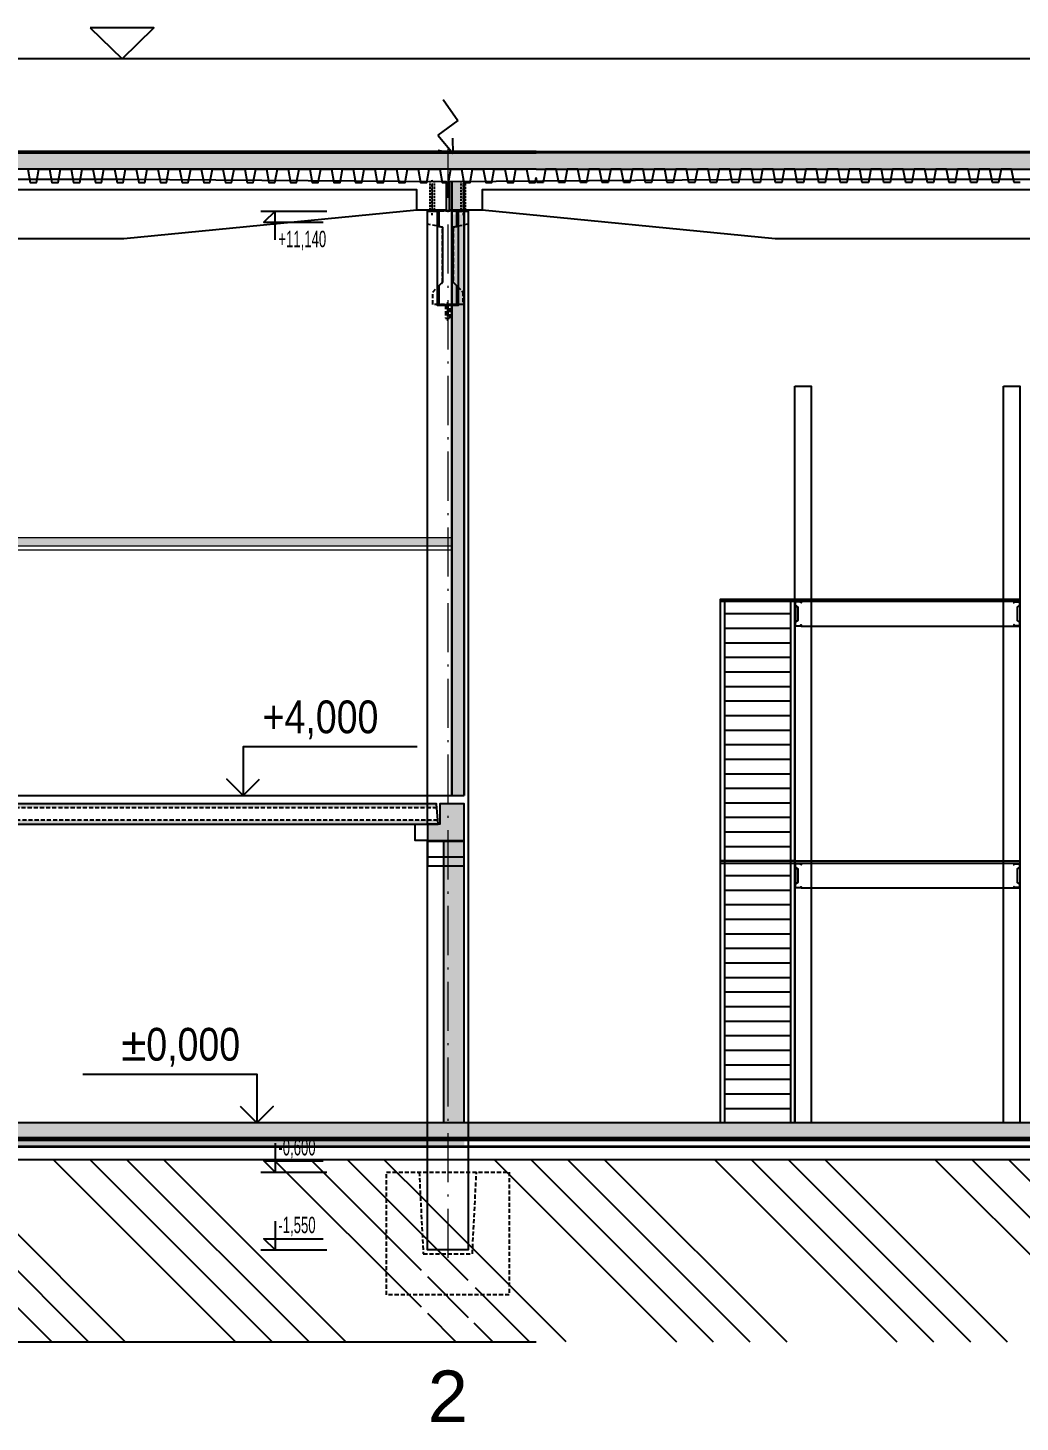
# Model space of a CAD drawing. Header units: millimetres. Extents: x 325046 to 1268204, y 1875583 to 2761998.
# Drawn here: x 712946 to 725072, y 2379868 to 2396900 of the extents above; entities that cross this region are included whole.
import ezdxf
from ezdxf.enums import TextEntityAlignment as Align

# ---------------------------------------------------------------- set-up
doc = ezdxf.new("R2010")
doc.units = ezdxf.units.MM
doc.header["$LTSCALE"] = 100
for name, pattern in [('ACAD_ISO10W100', [18.5, 12, -3, 0.5, -3]), ('DASHDOT', [1, 0.5, -0.25, 0, -0.25]), ('DASHED', [0.75, 0.5, -0.25])]:
    doc.linetypes.add(name, pattern=pattern)
for name, color, linetype in [('005', 9, 'Continuous'), ('025', 1, 'Continuous'), ('030', 7, 'Continuous'), ('035', 7, 'Continuous'), ('050', 4, 'Continuous'), ('A_KOTY_výškové', 2, 'Continuous'), ('DEHA', 2, 'Continuous'), ('KOTY', 2, 'Continuous'), ('kóty 100', 5, 'Continuous'), ('PŘÍČKY - ZDĚNÉ', 4, 'Continuous'), ('Sloupy', 7, 'Continuous'), ('ŠRAF-TERÉN', 34, 'Continuous'), ('ŽB - MONOLIT', 4, 'Continuous'), ('ŽB - PREFA', 3, 'Continuous')]:
    doc.layers.add(name, color=color, linetype=linetype)
for name, color, linetype, lineweight, true_color in [('IZOLACE - H', 7, 'Continuous', 9, 0x525252), ('PODHLEDY', 7, 'Continuous', 18, 0x1d8172), ('PŘÍČKY - SDK', 7, 'Continuous', 30, 0x6a1174), ('TRAPÉZ -  KRYTINA', 7, 'Continuous', 25, 0x005875)]:
    doc.layers.add(name, color=color, linetype=linetype, lineweight=lineweight, true_color=true_color)
for name, color, linetype, true_color in [('Izolace tepelná', 7, 'Continuous', 0xfdf0ce), ('OCEL', 7, 'Continuous', 0x025574), ('Popis OS', 7, 'Continuous', 0xbd0a5d), ('Příprava na dock', 7, 'Continuous', 0x616161), ('VÝŠKOVÉ KOTY', 7, 'Continuous', 0xf90b4b), ('ŠRAF - SDK', 7, 'Continuous', 0xfbe0ee), ('ŽB - Šraf-monol', 7, 'Continuous', 0x6bc2a4)]:
    doc.layers.add(name, color=color, linetype=linetype, true_color=true_color)
for name, color, linetype, lineweight in [('Objekty - osy', 5, 'ACAD_ISO10W100', 20), ('ŠRAF-YTONG', 54, 'Continuous', 9), ('ŽB - Šraf-prefa', 253, 'Continuous', 13)]:
    doc.layers.add(name, color=color, linetype=linetype, lineweight=lineweight)
doc.styles.add('ARIAL NARROW', font='ARIALN.TTF')
doc.styles.add('ARIL-TENKÝ', font='arial.ttf')

# ---------------------------------------------------------------- blocks, each defined once
blk = doc.blocks.new('L1_PO')
at = {"layer": '005', "linetype": 'DASHDOT', "ltscale": 0.5}
for points in [[(2900232, -5311663), (2900232, -5311223)], [(2911852, -5311663), (2911852, -5311223)]]:
    blk.add_lwpolyline(points, dxfattribs=at)
at = {"layer": '030'}
blk.add_lwpolyline([(2904042, -5311223), (2908042, -5311223), (2912022, -5311253), (2912022, -5311603), (2911622, -5311603), (2908042, -5311953), (2904042, -5311953), (2900462, -5311603), (2900062, -5311603), (2900062, -5311253)], close=True, dxfattribs=at)
blk.add_lwpolyline([(2911622, -5311603), (2911622, -5311353), (2900462, -5311353), (2900462, -5311603)], dxfattribs=at)
blk.add_lwpolyline([(2911622, -5311603), (2911622, -5311353), (2900462, -5311353), (2900462, -5311603)], dxfattribs=at)
at = {"layer": '035', "linetype": 'DASHED', "ltscale": 0.5}
for points in [[(2900207, -5311603), (2900207, -5311252)], [(2900257, -5311603), (2900257, -5311252)], [(2911827, -5311603), (2911827, -5311252)], [(2911877, -5311603), (2911877, -5311252)]]:
    blk.add_lwpolyline(points, dxfattribs=at)
blk = doc.blocks.new('HLAVIVE 5 PO')
at = {"layer": 'Příprava na dock', "linetype": 'DASHED'}
blk.add_lwpolyline([(2345597, -5228059), (2345597, -5226559), (2347097, -5226559), (2347097, -5228059)], close=True, dxfattribs=at)
blk.add_lwpolyline([(2345997, -5226559), (2346047, -5227559), (2346647, -5227559), (2346697, -5226559)], dxfattribs=at)
blk = doc.blocks.new('HROMOSVOD')
at = {"layer": 'Sloupy'}
for p, q in [((-215544, -3763603), (-215365, -3763858)), ((-215365, -3763858), (-215611, -3764037)), ((-215611, -3764037), (-215422, -3764264)), ((-215422, -3764264), (-215425, -3764077)), ((-215422, -3764264), (-215605, -3764227))]:
    blk.add_line(p, q, dxfattribs=at)
blk = doc.blocks.new('L2.1_PO')
at = {"layer": '005', "linetype": 'DASHDOT', "ltscale": 0.5}
for points in [[(1110094, -5375264), (1110094, -5374824)], [(1121674, -5375264), (1121674, -5374824)]]:
    blk.add_lwpolyline(points, dxfattribs=at)
at = {"layer": '025', "linetype": 'DASHED', "ltscale": 0.5}
blk.add_lwpolyline([(1111514, -5374842), (1111414, -5374843), (1111414, -5374893), (1111514, -5374892)], close=True, dxfattribs=at)
at = {"layer": '030'}
blk.add_lwpolyline([(1113904, -5374824), (1117904, -5374824), (1121844, -5374854), (1121844, -5375204), (1121484, -5375204), (1117904, -5375554), (1113904, -5375554), (1110324, -5375204), (1109964, -5375204), (1109964, -5374854)], close=True, dxfattribs=at)
blk.add_lwpolyline([(1121484, -5375204), (1121484, -5374954), (1110324, -5374954), (1110324, -5375204)], dxfattribs=at)
blk.add_lwpolyline([(1121484, -5375204), (1121484, -5374954), (1110324, -5374954), (1110324, -5375204)], dxfattribs=at)
at = {"layer": '035', "linetype": 'DASHED', "ltscale": 0.5}
for points in [[(1110069, -5375204), (1110069, -5374853)], [(1110119, -5375204), (1110119, -5374853)], [(1121649, -5375204), (1121649, -5374853)], [(1121699, -5375204), (1121699, -5374853)]]:
    blk.add_lwpolyline(points, dxfattribs=at)
at = {"layer": 'DEHA', "color": 3, "linetype": 'DASHDOT'}
blk.add_lwpolyline([(1111464, -5374743), (1111464, -5374943)], dxfattribs=at)

msp = doc.modelspace()

# ---------------------------------------------------------------- hatches: boundary and pattern name
at = {"layer": 'Izolace tepelná'}
h = msp.add_hatch(color=256, dxfattribs=at)
h.dxf.hatch_style = 1
h.paths.add_polyline_path([(718078.7, 2395373.1), (719157.2, 2395373.1), (719157.2, 2395173.1), (718078.7, 2395173.1)])
h.paths.add_polyline_path([(712078.7, 2395373.1), (718078.7, 2395373.1), (718078.7, 2395173.1), (712078.7, 2395173.1)])
h.paths.add_polyline_path([(706078.7, 2395373.1), (712078.7, 2395373.1), (712078.7, 2395173.1), (712020.9, 2395173.1), (706078.7, 2395173.1)])
h.paths.add_polyline_path([(705803.7, 2395373.1), (706078.7, 2395373.1), (706078.7, 2395173.1), (705803.7, 2395173.1)])
h = msp.add_hatch(color=256, dxfattribs=at)
h.dxf.hatch_style = 1
h.paths.add_polyline_path([(720235.7, 2395373.1), (719157.2, 2395373.1), (719157.2, 2395173.1), (720235.7, 2395173.1)])
h.paths.add_polyline_path([(726235.7, 2395373.1), (720235.7, 2395373.1), (720235.7, 2395173.1), (726235.7, 2395173.1)])
h.paths.add_polyline_path([(732235.7, 2395373.1), (726235.7, 2395373.1), (726235.7, 2395173.1), (726293.5, 2395173.1), (732235.7, 2395173.1)])
h.paths.add_polyline_path([(732510.7, 2395373.1), (732235.7, 2395373.1), (732235.7, 2395173.1), (732510.7, 2395173.1)])
h = msp.add_hatch(color=256, dxfattribs=at)
h.dxf.hatch_style = 1
h.paths.add_polyline_path([(706303.7, 2390673.1), (711878.7, 2390673.1), (711878.7, 2390573.1), (706303.7, 2390573.1)])
h.paths.add_polyline_path([(711878.7, 2390673.1), (712078.7, 2390673.1), (712078.7, 2390573.1), (711878.7, 2390573.1)])
h.paths.add_polyline_path([(706078.7, 2390673.1), (706303.7, 2390673.1), (706303.7, 2390573.1), (706078.7, 2390573.1)])
h.paths.add_polyline_path([(705803.7, 2390673.1), (706078.7, 2390673.1), (706078.7, 2390573.1), (705803.7, 2390573.1)])
h.paths.add_polyline_path([(712078.7, 2390673.1), (718128.7, 2390673.1), (718128.7, 2390573.1), (712078.7, 2390573.1)])
h = msp.add_hatch(color=256, dxfattribs=at)
h.dxf.hatch_style = 1
h.paths.add_polyline_path([(718278.7, 2383233.1), (718278.7, 2383313.1), (705803.7, 2383313.1), (705803.7, 2383233.1)])
at = {"layer": 'ŠRAF - SDK'}
h = msp.add_hatch(color=256, dxfattribs=at)
h.dxf.hatch_style = 1
h.paths.add_polyline_path([(718278.7, 2394623.1), (718128.7, 2394623.1), (718128.7, 2390573.1), (718278.7, 2390573.1)])
h.paths.add_polyline_path([(718128.7, 2390523.1), (718128.7, 2387523.1), (718278.7, 2387523.1), (718277.3, 2390523.1)])
h.paths.add_polyline_path([(718278.7, 2390573.1), (718128.7, 2390573.1), (718128.7, 2390523.1), (718278.7, 2390523.1)])
h.paths.add_polyline_path([(718278.7, 2395013.1), (718253.7, 2395013.1), (718253.7, 2394633.1), (718278.7, 2394633.1)])
h.paths.add_polyline_path([(718253.7, 2395013.1), (718228.7, 2395013.1), (718228.7, 2394633.1), (718253.7, 2394633.1)])
h.paths.add_polyline_path([(718228.7, 2395013.1), (718203.7, 2395013.1), (718203.7, 2394633.1), (718228.7, 2394633.1)])
h.paths.add_polyline_path([(718203.7, 2395013.1), (718128.7, 2395013.1), (718128.7, 2394633.1), (718203.7, 2394633.1)])
at = {"layer": 'ŠRAF-TERÉN'}
h = msp.add_hatch(dxfattribs=at)
h.set_pattern_fill('ANSI34', color=256, scale=100, angle=90, style=0)
h.set_pattern_definition([(135, (-468487, -136844.4), (-1347.0384, -1347.0384), []), (135, (-468487, -136395.4), (-1347.0384, -1347.0384), []), (135, (-468487, -135946.3), (-1347.0384, -1347.0384), []), (135, (-468487, -135497.3), (-1347.0384, -1347.0384), [])])
h.paths.add_polyline_path([(706303.7, 2383073.1), (711878.7, 2383073.1), (711878.7, 2381723.1), (711328.7, 2381723.1), (711328.7, 2380848.7), (706803.7, 2380848.7), (706803.7, 2381723.1), (706303.7, 2381723.1)])
h.paths.add_polyline_path([(700798.2, 2382764.2), (704598.7, 2382923.1), (705312.2, 2382923.1), (705466.2, 2382724.7), (705803.7, 2382724.7), (705803.7, 2381723.1), (705303.7, 2381723.1), (705303.7, 2380848.7), (700798.2, 2380848.7)])
h.paths.add_polyline_path([(717828.7, 2383073.1), (717828.7, 2381723.1), (717328.7, 2381723.1), (717328.7, 2380848.7), (712828.7, 2380848.7), (712828.7, 2381723.1), (712278.7, 2381723.1), (712278.7, 2381763.1), (712278.7, 2381763.1), (712278.7, 2381883.1), (712278.7, 2383073.1)])
h.paths.add_polyline_path([(718078.7, 2383073.1), (718078.7, 2381723.1), (717828.7, 2381723.1), (717828.7, 2381763.1), (717838.7, 2381763.1), (717838.7, 2381883.1), (717837.8, 2383073.1)])
h.paths.add_polyline_path([(718078.7, 2383073.1), (718328.7, 2383073.1), (718328.7, 2381883.1), (718318.7, 2381883.1), (718318.7, 2381763.1), (718319.1, 2381723.1), (718078.7, 2381723.1)])
h.paths.add_polyline_path([(1017133.1, 2383073.1), (1017036.8, 2380848.7), (718828.7, 2380848.7), (718828.7, 2381723.1), (718328.7, 2381723.1), (718328.7, 2381763.1), (718328.7, 2381763.1), (718328.7, 2381883.1), (718328.7, 2383073.1)])
h.paths.add_polyline_path([(718428.7, 2381723.1), (718828.7, 2381723.1), (718828.7, 2380848.7), (718384.9, 2380848.7)], flags=17)
h.paths.add_polyline_path([(718078.7, 2381723.1), (718328.7, 2381723.1), (718328.7, 2380848.7), (718078.7, 2380848.7)])
h.paths.add_polyline_path([(717828.7, 2381723.1), (718078.7, 2381723.1), (718078.7, 2380848.7), (717828.7, 2380848.7)])
h.paths.add_polyline_path([(717328.7, 2381723.1), (717728.7, 2381723.1), (717772.4, 2380848.7), (717328.7, 2380848.7)], flags=17)
h.paths.add_polyline_path([(712378.7, 2381723.1), (712828.7, 2381723.1), (712828.7, 2380848.7), (712334.9, 2380848.7)], flags=17)
h.paths.add_polyline_path([(712078.7, 2381723.1), (712278.7, 2381723.1), (712278.7, 2380848.7), (712078.7, 2380848.7)])
h.paths.add_polyline_path([(711878.7, 2381723.1), (712078.7, 2381723.1), (712078.7, 2380848.7), (711878.7, 2380848.7)])
h.paths.add_polyline_path([(711328.7, 2381723.1), (711778.7, 2381723.1), (711822.4, 2380848.7), (711328.7, 2380848.7)], flags=17)
h.paths.add_polyline_path([(706403.7, 2381723.1), (706803.7, 2381723.1), (706803.7, 2380848.7), (706359.9, 2380848.7)], flags=17)
h.paths.add_polyline_path([(706078.7, 2381723.1), (706303.7, 2381723.1), (706303.7, 2380848.7), (706078.7, 2380848.7)])
h.paths.add_polyline_path([(705803.7, 2381723.1), (706078.7, 2381723.1), (706078.7, 2380848.7), (705803.7, 2380848.7)])
h.paths.add_polyline_path([(705303.7, 2381723.1), (705703.7, 2381723.1), (705747.4, 2380848.7), (705303.7, 2380848.7)], flags=17)
at = {"layer": 'ŠRAF-YTONG', "linetype": 'ByBlock', "ltscale": 100, "true_color": 0x919191}
h = msp.add_hatch(color=252, dxfattribs=at)
h.dxf.hatch_style = 1
h.paths.add_polyline_path([(718278.7, 2386663.1), (718078.7, 2386663.1), (718078.7, 2383523.1), (718278.7, 2383523.1)])
h.paths.add_polyline_path([(718278.7, 2386963.1), (718078.7, 2386963.1), (718078.7, 2386773.1), (718278.7, 2386773.1)])
h.paths.add_polyline_path([(718278.7, 2386773.1), (718078.7, 2386773.1), (718078.7, 2386663.1), (718278.7, 2386663.1)])
h.paths.add_polyline_path([(718078.7, 2386963.1), (718028.7, 2386963.1), (718028.7, 2386773.1), (718078.7, 2386773.1)])
h.paths.add_polyline_path([(718078.7, 2386773.1), (718028.7, 2386773.1), (718028.7, 2386663.1), (718078.7, 2386663.1)])
h.paths.add_polyline_path([(718078.7, 2386663.1), (718028.7, 2386663.1), (718028.7, 2383523.1), (718078.7, 2383523.1)])
at = {"layer": 'ŽB - Šraf-monol'}
msp.add_hatch(color=256, dxfattribs=at).paths.add_polyline_path([(1018353.7, 2383523.1), (1018353.7, 2383343.1), (705803.7, 2383343.1), (705803.7, 2383523.1)])
at = {"layer": 'ŽB - Šraf-prefa', "linetype": 'ByBlock', "ltscale": 100}
h = msp.add_hatch(color=256, dxfattribs=at)
h.paths.add_polyline_path([(706103.7, 2387423.1), (705803.7, 2387423.1), (705803.7, 2386973.1), (706253.7, 2386973.1), (706253.7, 2387173.1), (706123.7, 2387173.1), (706103.7, 2387173.1)])
h.paths.add_polyline_path([(712428.7, 2387173.1), (712278.7, 2387173.1), (712278.7, 2387423.1), (711878.7, 2387423.1), (711878.7, 2387173.1), (711728.7, 2387173.1), (711728.7, 2386973.1), (712428.7, 2386973.1)])
h.paths.add_polyline_path([(718278.7, 2387423.1), (717978.7, 2387423.1), (717978.7, 2387173.1), (717828.7, 2387173.1), (717828.7, 2386973.1), (718278.7, 2386973.1)])
h.paths.add_polyline_path([(717938.7, 2387423.1), (712318.7, 2387423.1), (712314.7, 2387373.1), (717942.7, 2387373.1)])
h.paths.add_polyline_path([(717954.7, 2387223.1), (712302.7, 2387223.1), (712298.7, 2387173.1), (717958.7, 2387173.1)])
h.paths.add_polyline_path([(711838.7, 2387423.1), (706143.7, 2387423.1), (706139.7, 2387373.1), (711842.7, 2387373.1)])
h.paths.add_polyline_path([(711854.7, 2387223.1), (706127.7, 2387223.1), (706123.7, 2387173.1), (711858.7, 2387173.1)])

# ---------------------------------------------------------------- linework, layer by layer
at = {"ltscale": 0.1}
for p, q in [((721464.7, 2388678.6), (722264.7, 2388678.6)), ((721464.7, 2385478.6), (722264.7, 2385478.6))]:
    msp.add_line(p, q, dxfattribs=at)
at = {"layer": '005', "linetype": 'DASHDOT', "ltscale": 0.5}
msp.add_lwpolyline([(718078.7, 2393323.1), (718078.7, 2393573.1)], dxfattribs=at)
at = {"layer": '005', "linetype": 'DASHED'}
for points in [[(717943.7, 2387373.1), (712313.7, 2387373.1)], [(717953.7, 2387223.1), (712303.7, 2387223.1)]]:
    msp.add_lwpolyline(points, dxfattribs=at)
at = {"layer": '025', "linetype": 'DASHED'}
for points, const_width in [([(717888.7, 2394663.1), (717888.7, 2395003.1)], 20), ([(718268.7, 2394663.1), (718268.7, 2395003.1)], 20), ([(718078.7, 2393373.1), (718078.7, 2393523.1)], 25)]:
    msp.add_lwpolyline(points, dxfattribs=dict(at, const_width=const_width))
at = {"layer": '035', "ltscale": 0.5}
for points in [[(717828.7, 2394663.1), (717948.7, 2394663.1), (717948.7, 2393513.1), (718208.7, 2393513.1), (718208.7, 2394663.1), (718328.7, 2394663.1), (718328.7, 2381973.1), (717828.7, 2381973.1), (717828.7, 2386973.1), (717678.7, 2386973.1), (717678.7, 2387173.1), (717828.7, 2387173.1)], [(718278.7, 2386963.1), (717828.7, 2386963.1), (717828.7, 2386663.1), (718278.7, 2386663.1)]]:
    msp.add_lwpolyline(points, close=True, dxfattribs=at)
at = {"layer": '035', "linetype": 'DASHED'}
msp.add_lwpolyline([(717828.7, 2394663.7), (718328.7, 2394663.7), (718328.7, 2394503.8), (718143.7, 2394464.8), (718143.7, 2393793.1), (718263.7, 2393673.1), (718263.7, 2393523.1), (717893.7, 2393523.1), (717893.7, 2393673.1), (718013.7, 2393793.1), (718013.7, 2394464.8), (717828.7, 2394503.8), (717828.7, 2394663.7)], dxfattribs=at)
msp.add_lwpolyline([(718048.7, 2393513.1), (718048.7, 2393353.1), (718108.7, 2393353.1), (718108.7, 2393513.1)], close=True, dxfattribs=at)
at = {"layer": '035', "ltscale": 0.5}
msp.add_lwpolyline([(717828.7, 2386773.1), (718278.7, 2386773.1)], dxfattribs=at)
at = {"layer": '050'}
msp.add_lwpolyline([(717968.7, 2394663.7), (717968.7, 2394474.3), (718013.7, 2394464.8), (718013.7, 2393793.1), (717968.7, 2393748.1), (717968.7, 2393523.1), (718188.7, 2393523.1), (718188.7, 2393748.1), (718143.7, 2393793.1), (718143.7, 2394464.8), (718188.7, 2394474.3), (718188.7, 2394663.7)], close=True, dxfattribs=at)
at = {"layer": 'A_KOTY_výškové', "color": 20, "true_color": 0xff3838}
msp.add_lwpolyline([(713706.4, 2396900.5), (714096.9, 2396523.1), (714487.4, 2396900.5), (713706.4, 2396900.5)], dxfattribs=at)
at = {"layer": 'IZOLACE - H', "linetype": 'ByBlock', "ltscale": 1000}
for q in [(705803.7, 2395393.1), (732510.7, 2395393.1)]:
    msp.add_line((719157.2, 2395393.1), q, dxfattribs=at)
at = {"layer": 'IZOLACE - H', "linetype": 'DASHED', "ltscale": 10, "const_width": 20}
for points in [[(719157.2, 2395383.1), (705803.7, 2395383.1)], [(719157.2, 2395383.1), (732510.7, 2395383.1)]]:
    msp.add_lwpolyline(points, dxfattribs=at)
at = {"layer": 'IZOLACE - H', "linetype": 'DASHED', "ltscale": 5, "const_width": 20, "flags": 128}
msp.add_lwpolyline([(705803.7, 2383323.1), (1018353.7, 2383323.1)], dxfattribs=at)
at = {"layer": 'IZOLACE - H', "linetype": 'ByBlock', "ltscale": 1000, "flags": 128}
for points in [[(705803.7, 2383333.1), (1018189, 2383333.1)], [(705803.7, 2383313.1), (1018353.7, 2383313.1)]]:
    msp.add_lwpolyline(points, dxfattribs=at)
at = {"layer": 'Izolace tepelná'}
for points in [[(705803.7, 2395173.1), (705803.7, 2395373.1), (719157.2, 2395373.1)], [(732510.7, 2395173.1), (732510.7, 2395373.1), (719157.2, 2395373.1)], [(719157.2, 2395173.1), (705803.7, 2395173.1)], [(719157.2, 2395173.1), (732510.7, 2395173.1)], [(1018353.7, 2383233.1), (705803.7, 2383233.1), (705803.7, 2383313.1)], [(705803.7, 2383313.1), (1018353.7, 2383313.1)]]:
    msp.add_lwpolyline(points, dxfattribs=at)
at = {"layer": 'KOTY'}
for p, q in [((715791.8, 2394663.1), (716601.3, 2394663.1)), ((715791.8, 2382923.1), (716601.3, 2382923.1)), ((715791.8, 2381973.1), (716601.3, 2381973.1))]:
    msp.add_line(p, q, dxfattribs=at)
at = {"layer": 'KOTY', "flags": 128}
for points in [[(715966.5, 2394312.2), (715966.5, 2394663.1), (715831.5, 2394528.1), (716556.5, 2394528.1)], [(715966.5, 2383274), (715966.5, 2382923.1), (715831.5, 2383058.1), (716556.5, 2383058.1)], [(715966.5, 2382324), (715966.5, 2381973.1), (715831.5, 2382108.1), (716556.5, 2382108.1)]]:
    msp.add_lwpolyline(points, dxfattribs=at)
at = {"layer": 'kóty 100'}
msp.add_line((1024720.1, 2396523.1), (705683.7, 2396523.1), dxfattribs=at)
at = {"layer": 'Objekty - osy', "ltscale": 0.5}
msp.add_lwpolyline([(718078.7, 2395423.5), (718078.7, 2381773.1)], dxfattribs=at)
at = {"layer": 'OCEL', "linetype": 'ByBlock'}
for p, q in [((721464.7, 2389923), (722264.7, 2389923)), ((721464.7, 2389745.2), (722264.7, 2389745.2)), ((721464.7, 2389567.4), (722264.7, 2389567.4)), ((722394.9, 2389593.1), (724994.4, 2389593.1)), ((721464.7, 2389389.6), (722264.7, 2389389.6)), ((721464.7, 2389211.9), (722264.7, 2389211.9)), ((721464.7, 2389034.1), (722264.7, 2389034.1)), ((721464.7, 2388856.3), (722264.7, 2388856.3)), ((721464.7, 2388500.8), (722264.7, 2388500.8)), ((721464.7, 2388323), (722264.7, 2388323)), ((721464.7, 2388145.3), (722264.7, 2388145.3)), ((721464.7, 2387967.5), (722264.7, 2387967.5)), ((721464.7, 2387789.7), (722264.7, 2387789.7)), ((721464.7, 2387611.9), (722264.7, 2387611.9)), ((721464.7, 2387434.2), (722264.7, 2387434.2)), ((721464.7, 2387256.4), (722264.7, 2387256.4)), ((721464.7, 2387078.6), (722264.7, 2387078.6)), ((721464.7, 2386900.9), (722264.7, 2386900.9)), ((721464.7, 2386723), (722264.7, 2386723)), ((721464.7, 2386545.2), (722264.7, 2386545.2)), ((721464.7, 2386367.4), (722264.7, 2386367.4)), ((722394.9, 2386393.1), (724994.4, 2386393.1)), ((721464.7, 2386189.6), (722264.7, 2386189.6)), ((721464.7, 2386011.9), (722264.7, 2386011.9)), ((721464.7, 2385834.1), (722264.7, 2385834.1)), ((721464.7, 2385656.3), (722264.7, 2385656.3)), ((721464.7, 2385300.8), (722264.7, 2385300.8)), ((721464.7, 2385123), (722264.7, 2385123)), ((721464.7, 2384945.3), (722264.7, 2384945.3)), ((721464.7, 2384767.5), (722264.7, 2384767.5)), ((721464.7, 2384589.7), (722264.7, 2384589.7)), ((721464.7, 2384411.9), (722264.7, 2384411.9)), ((721464.7, 2384234.2), (722264.7, 2384234.2)), ((721464.7, 2384056.4), (722264.7, 2384056.4)), ((721464.7, 2383878.6), (722264.7, 2383878.6)), ((721464.7, 2383700.9), (722264.7, 2383700.9))]:
    msp.add_line(p, q, dxfattribs=at)
at = {"layer": 'OCEL', "linetype": 'ByBlock', "ltscale": 100}
for points in [[(722319.7, 2392523.1), (722519.7, 2392523.1), (722519.7, 2383523.1), (722319.7, 2383523.1)], [(724869.7, 2392523.1), (725069.7, 2392523.1), (725069.7, 2383523.1), (724869.7, 2383523.1)]]:
    msp.add_lwpolyline(points, close=True, dxfattribs=at)
at = {"layer": 'OCEL', "linetype": 'ByBlock'}
for points in [[(721409.7, 2389923), (725069.7, 2389923.1), (725069.7, 2389893.1), (721409.7, 2389893.1)], [(721409.7, 2386723.1), (721409.7, 2389923), (722319.7, 2389923), (722319.7, 2386723.1)], [(721464.7, 2386723.1), (721464.7, 2389923), (722264.7, 2389923), (722264.7, 2386723.1)], [(721409.7, 2386723.1), (725069.7, 2386723.1), (725069.7, 2386693.1), (721409.7, 2386693.1)], [(721409.7, 2383523.1), (721409.7, 2386723), (722319.7, 2386723), (722319.7, 2383523.1)], [(721464.7, 2383523.1), (721464.7, 2386723), (722264.7, 2386723), (722264.7, 2383523.1)]]:
    msp.add_lwpolyline(points, close=True, dxfattribs=at)
for points in [[(722390.9, 2389877.6), (722390.9, 2389889.1), (722323.7, 2389889.1), (722323.7, 2389847.1), (722354.3, 2389825.4), (722354.2, 2389660.7), (722323.7, 2389639.1), (722323.7, 2389597.1), (722390.9, 2389597.1), (722390.9, 2389608.6), (722394.9, 2389608.6), (722394.9, 2389593.1), (722319.7, 2389593.1), (722319.7, 2389641.2), (722350.2, 2389662.8), (722350.3, 2389823.4), (722319.7, 2389845), (722319.7, 2389893.1), (722394.9, 2389893.1), (722394.9, 2389877.6), (722390.9, 2389877.6)], [(724998.4, 2389877.6), (724998.4, 2389889.1), (725065.7, 2389889.1), (725065.7, 2389847.1), (725035, 2389825.4), (725035.1, 2389660.7), (725065.7, 2389639.1), (725065.7, 2389597.1), (724998.4, 2389597.1), (724998.4, 2389608.6), (724994.4, 2389608.6), (724994.4, 2389593.1), (725069.7, 2389593.1), (725069.7, 2389641.2), (725039.1, 2389662.8), (725039, 2389823.4), (725069.7, 2389845), (725069.7, 2389893.1), (724994.4, 2389893.1), (724994.4, 2389877.6), (724998.4, 2389877.6)], [(722390.9, 2386677.6), (722390.9, 2386689.1), (722323.7, 2386689.1), (722323.7, 2386647.1), (722354.3, 2386625.4), (722354.2, 2386460.7), (722323.7, 2386439.1), (722323.7, 2386397.1), (722390.9, 2386397.1), (722390.9, 2386408.6), (722394.9, 2386408.6), (722394.9, 2386393.1), (722319.7, 2386393.1), (722319.7, 2386441.2), (722350.2, 2386462.8), (722350.3, 2386623.4), (722319.7, 2386645), (722319.7, 2386693.1), (722394.9, 2386693.1), (722394.9, 2386677.6), (722390.9, 2386677.6)], [(724998.4, 2386677.6), (724998.4, 2386689.1), (725065.7, 2386689.1), (725065.7, 2386647.1), (725035, 2386625.4), (725035.1, 2386460.7), (725065.7, 2386439.1), (725065.7, 2386397.1), (724998.4, 2386397.1), (724998.4, 2386408.6), (724994.4, 2386408.6), (724994.4, 2386393.1), (725069.7, 2386393.1), (725069.7, 2386441.2), (725039.1, 2386462.8), (725039, 2386623.4), (725069.7, 2386645), (725069.7, 2386693.1), (724994.4, 2386693.1), (724994.4, 2386677.6), (724998.4, 2386677.6)]]:
    msp.add_lwpolyline(points, dxfattribs=at)
at = {"layer": 'PODHLEDY', "ltscale": 2, "transparency": 33554687}
for points in [[(705803.7, 2390673.1), (718128.7, 2390673.1)], [(705803.7, 2390573.1), (718128.7, 2390573.1)], [(705803.7, 2390523.1), (718128.7, 2390523.1)]]:
    msp.add_lwpolyline(points, dxfattribs=at)
at = {"layer": 'PŘÍČKY - SDK'}
for p, q in [((718128.7, 2387523.1), (718128.7, 2395013.1)), ((718278.7, 2387523.1), (718278.7, 2395013.1)), ((705803.7, 2383230.5), (1018353.7, 2383230.5))]:
    msp.add_line(p, q, dxfattribs=at)
at = {"layer": 'PŘÍČKY - ZDĚNÉ'}
for p, q in [((718028.7, 2383523.1), (718028.7, 2386973.1)), ((718278.7, 2383523.1), (718278.7, 2386973.1)), ((718028.7, 2383323.1), (718028.7, 2383343.1))]:
    msp.add_line(p, q, dxfattribs=at)
msp.add_lwpolyline([(705803.7, 2387523.1), (718278.7, 2387523.1)], dxfattribs=at)
at = {"layer": 'TRAPÉZ -  KRYTINA', "flags": 128}
for points in [[(712945.9, 2395173.1), (712975.9, 2395013.1), (713025.9, 2395013.1), (713050.9, 2395013.1), (713080.9, 2395173.1), (713210.9, 2395173.1), (713240.9, 2395013.1), (713290.9, 2395013.1), (713315.9, 2395013.1), (713345.9, 2395173.1), (713475.9, 2395173.1), (713505.9, 2395013.1), (713555.9, 2395013.1), (713580.9, 2395013.1), (713610.9, 2395173.1), (713740.9, 2395173.1), (713770.9, 2395013.1), (713820.9, 2395013.1), (713845.9, 2395013.1), (713875.9, 2395173.1), (714005.9, 2395173.1), (714035.9, 2395013.1), (714085.9, 2395013.1), (714110.9, 2395013.1), (714140.9, 2395173.1), (714270.9, 2395173.1), (714300.9, 2395013.1), (714350.9, 2395013.1), (714375.9, 2395013.1), (714405.9, 2395173.1), (714535.9, 2395173.1), (714565.9, 2395013.1), (714615.9, 2395013.1), (714640.9, 2395013.1), (714670.9, 2395173.1), (714800.9, 2395173.1), (714830.9, 2395013.1), (714880.9, 2395013.1), (714905.9, 2395013.1), (714935.9, 2395173.1), (715065.9, 2395173.1), (715095.9, 2395013.1), (715145.9, 2395013.1), (715170.9, 2395013.1), (715200.9, 2395173.1), (715330.9, 2395173.1), (715360.9, 2395013.1), (715410.9, 2395013.1), (715435.9, 2395013.1), (715465.9, 2395173.1), (715595.9, 2395173.1), (715625.9, 2395013.1), (715675.9, 2395013.1), (715700.9, 2395013.1), (715730.9, 2395173.1), (715860.9, 2395173.1), (715890.9, 2395013.1), (715940.9, 2395013.1), (715965.9, 2395013.1), (715995.9, 2395173.1), (716125.9, 2395173.1), (716155.9, 2395013.1), (716205.9, 2395013.1), (716230.9, 2395013.1), (716260.9, 2395173.1), (716390.9, 2395173.1), (716420.9, 2395013.1), (716470.9, 2395013.1), (716495.9, 2395013.1), (716525.9, 2395173.1), (716655.9, 2395173.1), (716685.9, 2395013.1), (716735.9, 2395013.1), (716760.9, 2395013.1), (716790.9, 2395173.1), (716920.9, 2395173.1), (716950.9, 2395013.1), (717000.9, 2395013.1), (717025.9, 2395013.1), (717055.9, 2395173.1), (717185.9, 2395173.1), (717215.9, 2395013.1), (717265.9, 2395013.1), (717290.9, 2395013.1), (717320.9, 2395173.1), (717450.9, 2395173.1), (717480.9, 2395013.1), (717530.9, 2395013.1), (717555.9, 2395013.1), (717585.9, 2395173.1), (717715.9, 2395173.1), (717745.9, 2395013.1), (717795.9, 2395013.1), (717820.9, 2395013.1), (717850.9, 2395173.1), (717980.9, 2395173.1), (718010.9, 2395013.1), (718060.9, 2395013.1), (718085.9, 2395013.1), (718115.9, 2395173.1), (718245.9, 2395173.1), (718275.9, 2395013.1), (718325.9, 2395013.1), (718350.9, 2395013.1), (718380.9, 2395173.1), (718510.9, 2395173.1), (718540.9, 2395013.1), (718590.9, 2395013.1), (718615.9, 2395013.1), (718645.9, 2395173.1), (718775.9, 2395173.1), (718805.9, 2395013.1), (718855.9, 2395013.1), (718880.9, 2395013.1), (718910.9, 2395173.1), (719040.9, 2395173.1), (719070.9, 2395013.1), (719120.9, 2395013.1), (719145.9, 2395013.1), (719157.2, 2395073.3)], [(725073.5, 2395013.1), (725023.5, 2395013.1), (724998.5, 2395013.1), (724968.5, 2395173.1), (724838.5, 2395173.1), (724808.5, 2395013.1), (724758.5, 2395013.1), (724733.5, 2395013.1), (724703.5, 2395173.1), (724573.5, 2395173.1), (724543.5, 2395013.1), (724493.5, 2395013.1), (724468.5, 2395013.1), (724438.5, 2395173.1), (724308.5, 2395173.1), (724278.5, 2395013.1), (724228.5, 2395013.1), (724203.5, 2395013.1), (724173.5, 2395173.1), (724043.5, 2395173.1), (724013.5, 2395013.1), (723963.5, 2395013.1), (723938.5, 2395013.1), (723908.5, 2395173.1), (723778.5, 2395173.1), (723748.5, 2395013.1), (723698.5, 2395013.1), (723673.5, 2395013.1), (723643.5, 2395173.1), (723513.5, 2395173.1), (723483.5, 2395013.1), (723433.5, 2395013.1), (723408.5, 2395013.1), (723378.5, 2395173.1), (723248.5, 2395173.1), (723218.5, 2395013.1), (723168.5, 2395013.1), (723143.5, 2395013.1), (723113.5, 2395173.1), (722983.5, 2395173.1), (722953.5, 2395013.1), (722903.5, 2395013.1), (722878.5, 2395013.1), (722848.5, 2395173.1), (722718.5, 2395173.1), (722688.5, 2395013.1), (722638.5, 2395013.1), (722613.5, 2395013.1), (722583.5, 2395173.1), (722453.5, 2395173.1), (722423.5, 2395013.1), (722373.5, 2395013.1), (722348.5, 2395013.1), (722318.5, 2395173.1), (722188.5, 2395173.1), (722158.5, 2395013.1), (722108.5, 2395013.1), (722083.5, 2395013.1), (722053.5, 2395173.1), (721923.5, 2395173.1), (721893.5, 2395013.1), (721843.5, 2395013.1), (721818.5, 2395013.1), (721788.5, 2395173.1), (721658.5, 2395173.1), (721628.5, 2395013.1), (721578.5, 2395013.1), (721553.5, 2395013.1), (721523.5, 2395173.1), (721393.5, 2395173.1), (721363.5, 2395013.1), (721313.5, 2395013.1), (721288.5, 2395013.1), (721258.5, 2395173.1), (721128.5, 2395173.1), (721098.5, 2395013.1), (721048.5, 2395013.1), (721023.5, 2395013.1), (720993.5, 2395173.1), (720863.5, 2395173.1), (720833.5, 2395013.1), (720783.5, 2395013.1), (720758.5, 2395013.1), (720728.5, 2395173.1), (720598.5, 2395173.1), (720568.5, 2395013.1), (720518.5, 2395013.1), (720493.5, 2395013.1), (720463.5, 2395173.1), (720333.5, 2395173.1), (720303.5, 2395013.1), (720253.5, 2395013.1), (720228.5, 2395013.1), (720198.5, 2395173.1), (720068.5, 2395173.1), (720038.5, 2395013.1), (719988.5, 2395013.1), (719963.5, 2395013.1), (719933.5, 2395173.1), (719803.5, 2395173.1), (719773.5, 2395013.1), (719723.5, 2395013.1), (719698.5, 2395013.1), (719668.5, 2395173.1), (719538.5, 2395173.1), (719508.5, 2395013.1), (719458.5, 2395013.1), (719433.5, 2395013.1), (719403.5, 2395173.1), (719273.5, 2395173.1), (719243.5, 2395013.1), (719193.5, 2395013.1), (719168.5, 2395013.1), (719157.2, 2395073.3)]]:
    msp.add_lwpolyline(points, dxfattribs=at)
at = {"layer": 'VÝŠKOVÉ KOTY', "flags": 128}
for points in [[(717703.1, 2388117.3), (715576.9, 2388117.3), (715576.9, 2387523.1), (715376.9, 2387723.1), (715576.9, 2387523.1), (715776.9, 2387723.1)], [(713617.6, 2384117.3), (715743.8, 2384117.3), (715743.8, 2383523.1), (715943.8, 2383723.1), (715743.8, 2383523.1), (715543.8, 2383723.1)]]:
    msp.add_lwpolyline(points, dxfattribs=at)
at = {"layer": 'ŠRAF-TERÉN', "flags": 128}
for points in [[(700798.2, 2383343.1), (700798.2, 2380848.7), (719157.2, 2380848.7)], [(1018353.7, 2383073.1), (706217.1, 2383073.1), (705944.6, 2382724.7), (705466.2, 2382724.7), (705312.2, 2382923.1), (704598.7, 2382923.1), (700798.2, 2382764.2)]]:
    msp.add_lwpolyline(points, dxfattribs=at)
at = {"layer": 'ŽB - MONOLIT', "ltscale": 30}
msp.add_lwpolyline([(1018353.7, 2383523.1), (705803.7, 2383523.1), (705803.7, 2383343.1), (1018353.7, 2383343.1)], dxfattribs=at)
at = {"layer": 'ŽB - PREFA'}
for points in [[(712298.7, 2387173.1), (717958.7, 2387173.1), (717938.7, 2387423.1), (712318.7, 2387423.1)], [(718278.7, 2386973.1), (718278.7, 2387423.1), (717978.7, 2387423.1), (717978.7, 2387173.1), (717828.7, 2387173.1), (717828.7, 2386973.1)]]:
    msp.add_lwpolyline(points, close=True, dxfattribs=at)

# ---------------------------------------------------------------- block references
at = {"layer": '035'}
msp.add_blockref('L1_PO', (-2181963.8, 7706276.2), dxfattribs=at)
at = {"layer": 'KOTY'}
for name, p in [('HROMOSVOD', (933566.5, 6159628.2)), ('L2.1_PO', (-403785.3, 7769877.5)), ('HLAVIVE 5 PO', (-1628268.7, 7609481.9))]:
    msp.add_blockref(name, p, dxfattribs=at)

# ---------------------------------------------------------------- texts
at = {"layer": 'KOTY', "color": 7, "width": 0.6}
for s, p in [('+11,140', (716007.5, 2394221.4)), ('-0,600', (716007.5, 2383126.7)), ('-1,550', (716007.5, 2382176.7))]:
    msp.add_text(s, height=200, dxfattribs=at).set_placement(p)
at = {"layer": 'Popis OS', "linetype": 'ByBlock', "style": 'ARIL-TENKÝ'}
msp.add_text('2', height=630, dxfattribs=at).set_placement((718078.7, 2380183.1), align=Align.MIDDLE_CENTER)
at = {"layer": 'VÝŠKOVÉ KOTY', "ltscale": 2, "transparency": 33554687, "char_height": 400, "attachment_point": 3, "style": 'ARIAL NARROW'}
for s, insert in [('+4,000', (717229.9, 2388683.7)), ('%%P0,000', (715540, 2384683.7))]:
    msp.add_mtext(s, dxfattribs=dict(at, insert=insert))

doc.saveas('drawing.dxf')
